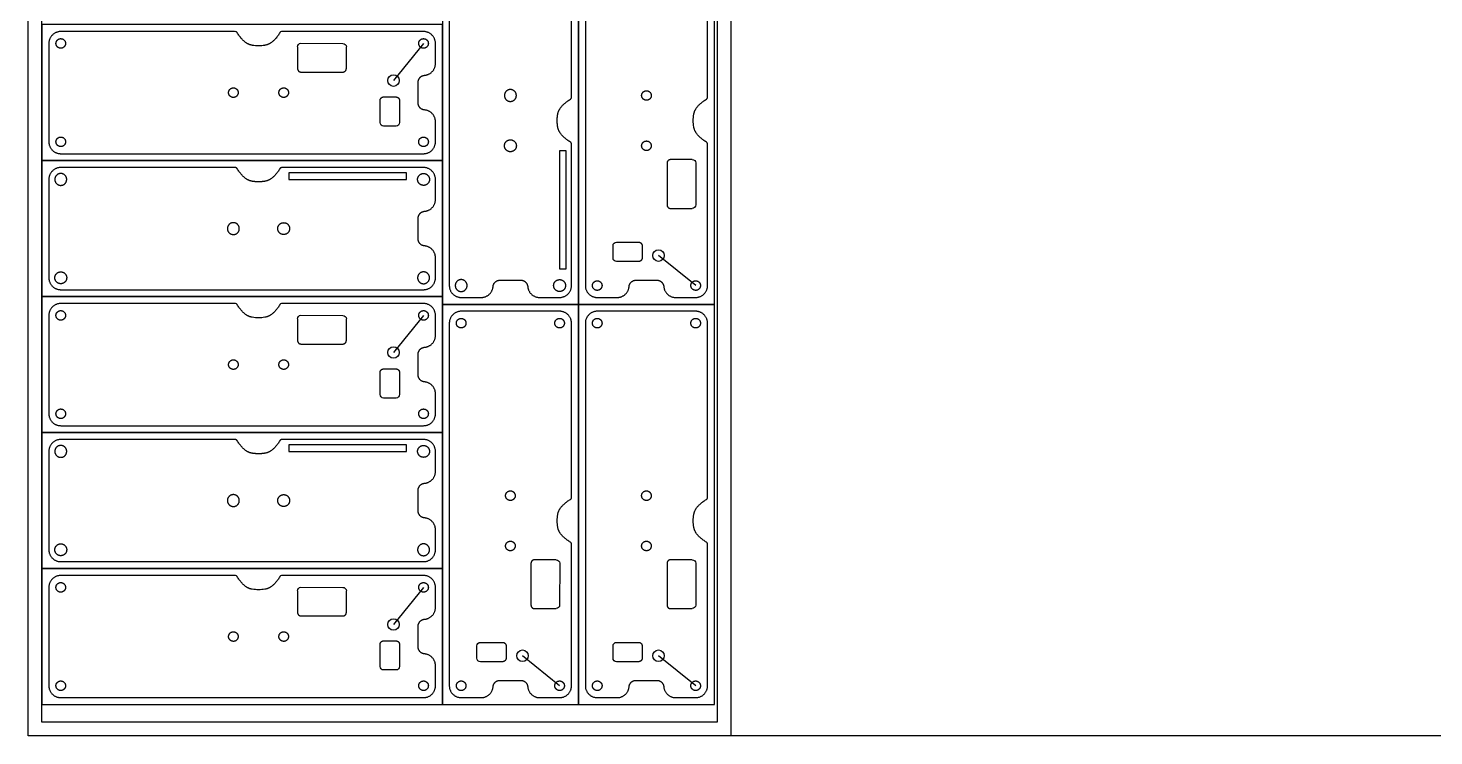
# Model space of a CAD drawing. Header units: millimetres. Extents: x 0 to 6370, y -460 to 1639.
# Drawn here: x 2439 to 3048, y 1017 to 1324 of the extents above; entities that cross this region are included whole.
import ezdxf

# ---------------------------------------------------------------- set-up
doc = ezdxf.new("R2010")
doc.units = ezdxf.units.MM
doc.layers.add('Default', color=7, linetype='Continuous', true_color=0x000000)
doc.layers.add('ESP', color=7, linetype='Continuous', true_color=0x000000)

msp = doc.modelspace()

# ---------------------------------------------------------------- linework, layer by layer
at = {"layer": 'Default', "color": 5}
for p, q in [((2447.58, 1317.58), (2447.58, 1274.9)), ((2615.22, 1308.9), (2615.22, 1317.58)), ((2607.72, 1291.71), (2607.72, 1300.76)), ((2615.22, 1274.9), (2615.22, 1283.58)), ((2447.58, 1258.58), (2447.58, 1215.9)), ((2615.22, 1249.9), (2615.22, 1258.58)), ((2607.72, 1232.71), (2607.72, 1241.76)), ((2615.22, 1215.9), (2615.22, 1224.58)), ((2643.19, 1214.87), (2652.24, 1214.87)), ((2702.19, 1214.87), (2711.24, 1214.87)), ((2626.38, 1207.37), (2635.06, 1207.37)), ((2660.38, 1207.37), (2669.06, 1207.37)), ((2685.38, 1207.37), (2694.06, 1207.37)), ((2719.38, 1207.37), (2728.06, 1207.37)), ((2669.06, 1201.37), (2626.38, 1201.37)), ((2728.06, 1201.37), (2685.38, 1201.37)), ((2447.58, 1199.58), (2447.58, 1156.9)), ((2615.22, 1190.9), (2615.22, 1199.58)), ((2607.72, 1173.71), (2607.72, 1182.76)), ((2615.22, 1156.9), (2615.22, 1165.58)), ((2447.58, 1140.58), (2447.58, 1097.9)), ((2615.22, 1131.9), (2615.22, 1140.58)), ((2607.72, 1114.71), (2607.72, 1123.76)), ((2615.22, 1097.9), (2615.22, 1106.58)), ((2447.58, 1081.58), (2447.58, 1038.9)), ((2615.22, 1072.9), (2615.22, 1081.58)), ((2607.72, 1055.71), (2607.72, 1064.76)), ((2615.22, 1038.9), (2615.22, 1047.58)), ((2643.19, 1041.24), (2652.24, 1041.24)), ((2702.19, 1041.24), (2711.24, 1041.24)), ((2626.38, 1033.74), (2635.06, 1033.74)), ((2660.38, 1033.74), (2669.06, 1033.74)), ((2685.38, 1033.74), (2694.06, 1033.74)), ((2719.38, 1033.74), (2728.06, 1033.74))]:
    msp.add_line(p, q, dxfattribs=at)
at = {"layer": 'Default', "color": 1}
for p, q in [((2555.42, 1316.08), (2555.42, 1306.67)), ((2576.58, 1306.67), (2576.58, 1316.08)), ((2556.92, 1305.17), (2575.08, 1305.17)), ((2592.72, 1294.36), (2598.12, 1294.36)), ((2715.65, 1265.67), (2715.65, 1247.51)), ((2726.56, 1267.17), (2717.15, 1267.17)), ((2717.15, 1246.01), (2726.56, 1246.01)), ((2704.84, 1229.87), (2704.84, 1224.47)), ((2555.42, 1198.08), (2555.42, 1188.67)), ((2576.58, 1188.67), (2576.58, 1198.08)), ((2556.92, 1187.17), (2575.08, 1187.17)), ((2592.72, 1176.36), (2598.12, 1176.36)), ((2656.65, 1092.04), (2656.65, 1073.87)), ((2667.56, 1093.54), (2658.15, 1093.54)), ((2715.65, 1092.04), (2715.65, 1073.87)), ((2726.56, 1093.54), (2717.15, 1093.54)), ((2555.42, 1080.08), (2555.42, 1070.67)), ((2576.58, 1070.67), (2576.58, 1080.08)), ((2556.92, 1069.17), (2575.08, 1069.17)), ((2658.15, 1072.37), (2667.56, 1072.37)), ((2717.15, 1072.37), (2726.56, 1072.37)), ((2592.72, 1058.36), (2598.12, 1058.36)), ((2645.84, 1056.23), (2645.84, 1050.83)), ((2704.84, 1056.23), (2704.84, 1050.83))]:
    msp.add_line(p, q, dxfattribs=at)
at = {"layer": 'Default', "color": 5}
for points in [[(2621.22, 1369.85), (2621.22, 1212.53)], [(2674.22, 1295.01), (2674.22, 1369.85)], [(2680.22, 1369.85), (2680.22, 1212.53)], [(2733.22, 1295.01), (2733.22, 1369.85)], [(2527.58, 1322.74), (2452.74, 1322.74)], [(2610.06, 1322.74), (2549.42, 1322.74)], [(2452.74, 1269.74), (2610.06, 1269.74)], [(2674.22, 1212.53), (2674.22, 1273.17)], [(2733.22, 1212.53), (2733.22, 1273.17)], [(2527.58, 1263.74), (2452.74, 1263.74)], [(2610.06, 1263.74), (2549.42, 1263.74)], [(2452.74, 1210.74), (2610.06, 1210.74)], [(2527.58, 1204.74), (2452.74, 1204.74)], [(2610.06, 1204.74), (2549.42, 1204.74)], [(2621.22, 1196.21), (2621.22, 1038.9)], [(2674.22, 1121.37), (2674.22, 1196.21)], [(2680.22, 1196.21), (2680.22, 1038.9)], [(2733.22, 1121.37), (2733.22, 1196.21)], [(2452.74, 1151.74), (2610.06, 1151.74)], [(2527.58, 1145.74), (2452.74, 1145.74)], [(2610.06, 1145.74), (2549.42, 1145.74)], [(2674.22, 1038.9), (2674.22, 1099.54)], [(2733.22, 1038.9), (2733.22, 1099.54)], [(2452.74, 1092.74), (2610.06, 1092.74)], [(2527.58, 1086.74), (2452.74, 1086.74)], [(2610.06, 1086.74), (2549.42, 1086.74)], [(2452.74, 1033.74), (2610.06, 1033.74)]]:
    msp.add_lwpolyline(points, dxfattribs=at)
at = {"layer": 'Default', "color": 1}
for points in [[(2599.62, 1292.86), (2599.62, 1283.24, -0.414214), (2598.12, 1281.74), (2592.72, 1281.74, -0.414214), (2591.22, 1283.24), (2591.22, 1292.86)], [(2703.34, 1222.97), (2693.72, 1222.97, -0.414214), (2692.22, 1224.47), (2692.22, 1229.87, -0.414214), (2693.72, 1231.37), (2703.34, 1231.37)], [(2599.62, 1174.86), (2599.62, 1165.24, -0.414214), (2598.12, 1163.74), (2592.72, 1163.74, -0.414214), (2591.22, 1165.24), (2591.22, 1174.86)], [(2599.62, 1056.86), (2599.62, 1047.24, -0.414214), (2598.12, 1045.74), (2592.72, 1045.74, -0.414214), (2591.22, 1047.24), (2591.22, 1056.86)], [(2644.34, 1049.33), (2634.72, 1049.33, -0.414214), (2633.22, 1050.83), (2633.22, 1056.23, -0.414214), (2634.72, 1057.73), (2644.34, 1057.73)], [(2703.34, 1049.33), (2693.72, 1049.33, -0.414214), (2692.22, 1050.83), (2692.22, 1056.23, -0.414214), (2693.72, 1057.73), (2703.34, 1057.73)]]:
    msp.add_lwpolyline(points, format="xyb", dxfattribs=at)
for points in [[(2671.91, 1219.86), (2671.91, 1271.01), (2669.06, 1271.01), (2669.06, 1219.86)], [(2602.73, 1261.43), (2551.58, 1261.43), (2551.58, 1258.58), (2602.73, 1258.58)], [(2602.73, 1143.43), (2551.58, 1143.43), (2551.58, 1140.58), (2602.73, 1140.58)]]:
    msp.add_lwpolyline(points, close=True, dxfattribs=at)
at = {"layer": 'Default', "color": 5}
for centre, radius, start, end in [((2527.58, 1312.28), 10.45, 84.95302, 90), ((2528.42, 1321.79), 0.914, 31.45347, 84.95302), ((2548.58, 1321.79), 0.914, 95.04787, 148.54652), ((2549.42, 1312.29), 10.45, 90, 95.04787), ((2732.27, 1294.17), 0.914, 301.45347, 354.95302), ((2722.76, 1295.01), 10.45, 354.95302, 0), ((2732.27, 1274.01), 0.914, 5.04787, 58.54652), ((2722.77, 1273.17), 10.45, 0, 5.04787), ((2527.58, 1194.28), 10.45, 84.95302, 90), ((2528.42, 1203.79), 0.914, 31.45347, 84.95302), ((2548.58, 1203.79), 0.914, 95.04787, 148.54652), ((2549.42, 1194.29), 10.45, 90, 95.04787), ((2673.27, 1120.53), 0.914, 301.45347, 354.95302), ((2663.76, 1121.37), 10.45, 354.95302, 0), ((2732.27, 1120.53), 0.914, 301.45347, 354.95302), ((2722.76, 1121.37), 10.45, 354.95302, 0), ((2673.27, 1100.38), 0.914, 5.04787, 58.54652), ((2663.77, 1099.54), 10.45, 0, 5.04787), ((2732.27, 1100.38), 0.914, 5.04787, 58.54652), ((2722.77, 1099.54), 10.45, 0, 5.04787), ((2527.58, 1076.28), 10.45, 84.95302, 90), ((2528.42, 1085.79), 0.914, 31.45347, 84.95302), ((2548.58, 1085.79), 0.914, 95.04787, 148.54652), ((2549.42, 1076.29), 10.45, 90, 95.04787)]:
    msp.add_arc(centre, radius, start, end, dxfattribs=at)
at = {"layer": 'Default', "color": 5, "extrusion": (0, 0, -1)}
for centre, start, end in [((-2538.5, 1333.78), 270, 279.15508), ((-2538.5, 1333.78), 260.84491, 270), ((-2744.26, 1284.09), 0, 9.15508), ((-2744.26, 1284.09), 350.84491, 0), ((-2538.5, 1215.78), 270, 279.15508), ((-2538.5, 1215.78), 260.84491, 270), ((-2685.26, 1110.45), 0, 9.15508), ((-2685.26, 1110.45), 350.84491, 0), ((-2744.26, 1110.45), 0, 9.15508), ((-2744.26, 1110.45), 350.84491, 0), ((-2538.5, 1097.78), 270, 279.15508), ((-2538.5, 1097.78), 260.84491, 270)]:
    msp.add_arc(centre, 17.24, start, end, dxfattribs=at)
at = {"layer": 'Default', "color": 1, "extrusion": (0, 0, -1)}
for centre, start, end in [((-2556.92, 1316.13), 357.96013, 87.96013), ((-2575.08, 1316.08), 90, 180), ((-2726.61, 1265.67), 87.96013, 177.96013), ((-2726.56, 1247.51), 180, 270), ((-2556.92, 1198.13), 357.96013, 87.96013), ((-2575.08, 1198.08), 90, 180), ((-2667.61, 1092.04), 87.96013, 177.96013), ((-2726.61, 1092.04), 87.96013, 177.96013), ((-2556.92, 1080.13), 357.96013, 87.96013), ((-2575.08, 1080.08), 90, 180), ((-2667.56, 1073.87), 180, 270), ((-2726.56, 1073.87), 180, 270)]:
    msp.add_arc(centre, 1.5, start, end, dxfattribs=at)
at = {"layer": 'Default', "color": 5}
for points, weights in [([(2452.74, 1322.74), (2447.58, 1322.74), (2447.58, 1317.58)], [1, 0.707106781187, 1]), ([(2527.58, 1322.74), (2527.58, 1322.74), (2527.58, 1322.74)], [0.999994862295, 0.999996238669, 0.999997615138]), ([(2535.76, 1316.76), (2532.22, 1317.33), (2529.2, 1322.26)], [1, 0.979064273689, 1]), ([(2547.8, 1322.26), (2544.78, 1317.33), (2541.24, 1316.76)], [1.00000237525, 0.979066609271, 1.00000237525]), ([(2615.22, 1317.58), (2615.22, 1322.74), (2610.06, 1322.74)], [1, 0.707106781187, 1]), ([(2610.47, 1303.75), (2615.22, 1304.14), (2615.22, 1308.9)], [1, 0.735061629416, 1]), ([(2607.72, 1300.76), (2607.72, 1303.53), (2610.47, 1303.75)], [1, 0.735061629416, 1]), ([(2668.24, 1286.83), (2668.81, 1290.37), (2673.74, 1293.39)], [1, 0.979064273689, 1]), ([(2673.74, 1293.39), (2674.14, 1293.63), (2674.18, 1294.09)], [1, 0.89298073496, 1]), ([(2674.18, 1294.09), (2674.22, 1294.55), (2674.22, 1295.01)], [1, 0.999030253958, 1]), ([(2674.22, 1295.01), (2674.22, 1295.01), (2674.22, 1295.01)], [0.999994862204, 0.999996238624, 0.999997615138]), ([(2727.24, 1286.83), (2727.81, 1290.37), (2732.74, 1293.39)], [1, 0.979064273689, 1]), ([(2733.22, 1295.01), (2733.22, 1295.01), (2733.22, 1295.01)], [0.999994862295, 0.999996238669, 0.999997615138]), ([(2610.47, 1288.72), (2607.72, 1288.94), (2607.72, 1291.71)], [1, 0.735061629416, 1]), ([(2615.22, 1283.58), (2615.22, 1288.34), (2610.47, 1288.72)], [1, 0.735061629416, 1]), ([(2668.02, 1284.09), (2668.02, 1285.47), (2668.24, 1286.83)], [1, 0.996810239212, 1]), ([(2668.24, 1281.35), (2668.02, 1282.71), (2668.02, 1284.09)], [1, 0.996810235292, 1]), ([(2673.74, 1274.79), (2668.81, 1277.81), (2668.24, 1281.35)], [1.00000237525, 0.979066609271, 1.00000237525]), ([(2732.74, 1274.79), (2727.81, 1277.81), (2727.24, 1281.35)], [1.00000237525, 0.979066609271, 1.00000237525]), ([(2447.58, 1274.9), (2447.58, 1269.74), (2452.74, 1269.74)], [1, 0.707106781187, 1]), ([(2610.06, 1269.74), (2615.22, 1269.74), (2615.22, 1274.9)], [1, 0.707106781187, 1]), ([(2674.18, 1274.09), (2674.14, 1274.55), (2673.74, 1274.79)], [1, 0.892984221784, 1]), ([(2674.22, 1273.17), (2674.22, 1273.63), (2674.18, 1274.09)], [1, 0.999029913385, 1]), ([(2452.74, 1263.74), (2447.58, 1263.74), (2447.58, 1258.58)], [1, 0.707106781187, 1]), ([(2528.5, 1263.7), (2528.04, 1263.74), (2527.58, 1263.74)], [1, 0.999030253958, 1]), ([(2527.58, 1263.74), (2527.58, 1263.74), (2527.58, 1263.74)], [0.999994862204, 0.999996238624, 0.999997615138]), ([(2529.2, 1263.26), (2528.96, 1263.66), (2528.5, 1263.7)], [1, 0.89298073496, 1]), ([(2535.76, 1257.76), (2532.22, 1258.33), (2529.2, 1263.26)], [1, 0.979064273689, 1]), ([(2547.8, 1263.26), (2544.78, 1258.33), (2541.24, 1257.76)], [1.00000237525, 0.979066609271, 1.00000237525]), ([(2548.5, 1263.7), (2548.04, 1263.66), (2547.8, 1263.26)], [1, 0.892984221784, 1]), ([(2549.42, 1263.74), (2548.96, 1263.74), (2548.5, 1263.7)], [1, 0.999029913385, 1]), ([(2615.22, 1258.58), (2615.22, 1263.74), (2610.06, 1263.74)], [1, 0.707106781187, 1]), ([(2615.22, 1258.58), (2615.22, 1263.74), (2610.06, 1263.74)], [1, 0.707106781187, 1]), ([(2538.5, 1257.54), (2537.12, 1257.54), (2535.76, 1257.76)], [1, 0.996810239212, 1]), ([(2541.24, 1257.76), (2539.88, 1257.54), (2538.5, 1257.54)], [1, 0.996810235292, 1]), ([(2610.47, 1244.75), (2615.22, 1245.14), (2615.22, 1249.9)], [1, 0.735061629416, 1]), ([(2607.72, 1241.76), (2607.72, 1244.53), (2610.47, 1244.75)], [1, 0.735061629416, 1]), ([(2610.47, 1229.72), (2607.72, 1229.94), (2607.72, 1232.71)], [1, 0.735061629416, 1]), ([(2615.22, 1224.58), (2615.22, 1229.34), (2610.47, 1229.72)], [1, 0.735061629416, 1]), ([(2447.58, 1215.9), (2447.58, 1210.74), (2452.74, 1210.74)], [1, 0.707106781187, 1]), ([(2610.06, 1210.74), (2615.22, 1210.74), (2615.22, 1215.9)], [1, 0.707106781187, 1]), ([(2640.2, 1212.12), (2640.42, 1214.87), (2643.19, 1214.87)], [1, 0.735061629416, 1]), ([(2652.24, 1214.87), (2655.01, 1214.87), (2655.23, 1212.12)], [1, 0.735061629416, 1]), ([(2699.2, 1212.12), (2699.42, 1214.87), (2702.19, 1214.87)], [1, 0.735061629416, 1]), ([(2711.24, 1214.87), (2714.01, 1214.87), (2714.23, 1212.12)], [1, 0.735061629416, 1]), ([(2621.22, 1212.53), (2621.22, 1207.37), (2626.38, 1207.37)], [1, 0.707106781187, 1]), ([(2635.06, 1207.37), (2639.82, 1207.37), (2640.2, 1212.12)], [1, 0.735061629416, 1]), ([(2655.23, 1212.12), (2655.62, 1207.37), (2660.38, 1207.37)], [1, 0.735061629416, 1]), ([(2669.06, 1207.37), (2674.22, 1207.37), (2674.22, 1212.53)], [1, 0.707106781187, 1]), ([(2669.06, 1207.37), (2674.22, 1207.37), (2674.22, 1212.53)], [1, 0.707106781187, 1]), ([(2680.22, 1212.53), (2680.22, 1207.37), (2685.38, 1207.37)], [1, 0.707106781187, 1]), ([(2694.06, 1207.37), (2698.82, 1207.37), (2699.2, 1212.12)], [1, 0.735061629416, 1]), ([(2714.23, 1212.12), (2714.62, 1207.37), (2719.38, 1207.37)], [1, 0.735061629416, 1]), ([(2728.06, 1207.37), (2733.22, 1207.37), (2733.22, 1212.53)], [1, 0.707106781187, 1]), ([(2452.74, 1204.74), (2447.58, 1204.74), (2447.58, 1199.58)], [1, 0.707106781187, 1]), ([(2527.58, 1204.74), (2527.58, 1204.74), (2527.58, 1204.74)], [0.999994862295, 0.999996238669, 0.999997615138]), ([(2535.76, 1198.76), (2532.22, 1199.33), (2529.2, 1204.26)], [1, 0.979064273689, 1]), ([(2547.8, 1204.26), (2544.78, 1199.33), (2541.24, 1198.76)], [1.00000237525, 0.979066609271, 1.00000237525]), ([(2615.22, 1199.58), (2615.22, 1204.74), (2610.06, 1204.74)], [1, 0.707106781187, 1]), ([(2626.38, 1201.37), (2621.22, 1201.37), (2621.22, 1196.21)], [1, 0.707106781187, 1]), ([(2674.22, 1196.21), (2674.22, 1201.37), (2669.06, 1201.37)], [1, 0.707106781187, 1]), ([(2685.38, 1201.37), (2680.22, 1201.37), (2680.22, 1196.21)], [1, 0.707106781187, 1]), ([(2733.22, 1196.21), (2733.22, 1201.37), (2728.06, 1201.37)], [1, 0.707106781187, 1]), ([(2610.47, 1185.75), (2615.22, 1186.14), (2615.22, 1190.9)], [1, 0.735061629416, 1]), ([(2607.72, 1182.76), (2607.72, 1185.53), (2610.47, 1185.75)], [1, 0.735061629416, 1]), ([(2610.47, 1170.72), (2607.72, 1170.94), (2607.72, 1173.71)], [1, 0.735061629416, 1]), ([(2615.22, 1165.58), (2615.22, 1170.34), (2610.47, 1170.72)], [1, 0.735061629416, 1]), ([(2447.58, 1156.9), (2447.58, 1151.74), (2452.74, 1151.74)], [1, 0.707106781187, 1]), ([(2610.06, 1151.74), (2615.22, 1151.74), (2615.22, 1156.9)], [1, 0.707106781187, 1]), ([(2452.74, 1145.74), (2447.58, 1145.74), (2447.58, 1140.58)], [1, 0.707106781187, 1]), ([(2528.5, 1145.7), (2528.04, 1145.74), (2527.58, 1145.74)], [1, 0.999030253958, 1]), ([(2527.58, 1145.74), (2527.58, 1145.74), (2527.58, 1145.74)], [0.999994862204, 0.999996238624, 0.999997615138]), ([(2529.2, 1145.26), (2528.96, 1145.66), (2528.5, 1145.7)], [1, 0.89298073496, 1]), ([(2535.76, 1139.76), (2532.22, 1140.33), (2529.2, 1145.26)], [1, 0.979064273689, 1]), ([(2547.8, 1145.26), (2544.78, 1140.33), (2541.24, 1139.76)], [1.00000237525, 0.979066609271, 1.00000237525]), ([(2548.5, 1145.7), (2548.04, 1145.66), (2547.8, 1145.26)], [1, 0.892984221784, 1]), ([(2549.42, 1145.74), (2548.96, 1145.74), (2548.5, 1145.7)], [1, 0.999029913385, 1]), ([(2615.22, 1140.58), (2615.22, 1145.74), (2610.06, 1145.74)], [1, 0.707106781187, 1]), ([(2615.22, 1140.58), (2615.22, 1145.74), (2610.06, 1145.74)], [1, 0.707106781187, 1]), ([(2538.5, 1139.54), (2537.12, 1139.54), (2535.76, 1139.76)], [1, 0.996810239212, 1]), ([(2541.24, 1139.76), (2539.88, 1139.54), (2538.5, 1139.54)], [1, 0.996810235292, 1]), ([(2610.47, 1126.75), (2615.22, 1127.14), (2615.22, 1131.9)], [1, 0.735061629416, 1]), ([(2607.72, 1123.76), (2607.72, 1126.53), (2610.47, 1126.75)], [1, 0.735061629416, 1]), ([(2668.24, 1113.2), (2668.81, 1116.74), (2673.74, 1119.75)], [1, 0.979064273689, 1]), ([(2674.22, 1121.37), (2674.22, 1121.37), (2674.22, 1121.37)], [0.999994862295, 0.999996238669, 0.999997615138]), ([(2727.24, 1113.2), (2727.81, 1116.74), (2732.74, 1119.75)], [1, 0.979064273689, 1]), ([(2733.22, 1121.37), (2733.22, 1121.37), (2733.22, 1121.37)], [0.999994862295, 0.999996238669, 0.999997615138]), ([(2610.47, 1111.72), (2607.72, 1111.94), (2607.72, 1114.71)], [1, 0.735061629416, 1]), ([(2615.22, 1106.58), (2615.22, 1111.34), (2610.47, 1111.72)], [1, 0.735061629416, 1]), ([(2673.74, 1101.16), (2668.81, 1104.17), (2668.24, 1107.71)], [1.00000237525, 0.979066609271, 1.00000237525]), ([(2732.74, 1101.16), (2727.81, 1104.17), (2727.24, 1107.71)], [1.00000237525, 0.979066609271, 1.00000237525]), ([(2447.58, 1097.9), (2447.58, 1092.74), (2452.74, 1092.74)], [1, 0.707106781187, 1]), ([(2610.06, 1092.74), (2615.22, 1092.74), (2615.22, 1097.9)], [1, 0.707106781187, 1]), ([(2452.74, 1086.74), (2447.58, 1086.74), (2447.58, 1081.58)], [1, 0.707106781187, 1]), ([(2527.58, 1086.74), (2527.58, 1086.74), (2527.58, 1086.74)], [0.999994862295, 0.999996238669, 0.999997615138]), ([(2535.76, 1080.76), (2532.22, 1081.33), (2529.2, 1086.26)], [1, 0.979064273689, 1]), ([(2547.8, 1086.26), (2544.78, 1081.33), (2541.24, 1080.76)], [1.00000237525, 0.979066609271, 1.00000237525]), ([(2615.22, 1081.58), (2615.22, 1086.74), (2610.06, 1086.74)], [1, 0.707106781187, 1]), ([(2610.47, 1067.75), (2615.22, 1068.14), (2615.22, 1072.9)], [1, 0.735061629416, 1]), ([(2607.72, 1064.76), (2607.72, 1067.53), (2610.47, 1067.75)], [1, 0.735061629416, 1]), ([(2610.47, 1052.72), (2607.72, 1052.94), (2607.72, 1055.71)], [1, 0.735061629416, 1]), ([(2615.22, 1047.58), (2615.22, 1052.34), (2610.47, 1052.72)], [1, 0.735061629416, 1]), ([(2447.58, 1038.9), (2447.58, 1033.74), (2452.74, 1033.74)], [1, 0.707106781187, 1]), ([(2610.06, 1033.74), (2615.22, 1033.74), (2615.22, 1038.9)], [1, 0.707106781187, 1]), ([(2621.22, 1038.9), (2621.22, 1033.74), (2626.38, 1033.74)], [1, 0.707106781187, 1]), ([(2635.06, 1033.74), (2639.82, 1033.74), (2640.2, 1038.48)], [1, 0.735061629416, 1]), ([(2640.2, 1038.48), (2640.42, 1041.24), (2643.19, 1041.24)], [1, 0.735061629416, 1]), ([(2652.24, 1041.24), (2655.01, 1041.24), (2655.23, 1038.48)], [1, 0.735061629416, 1]), ([(2655.23, 1038.48), (2655.62, 1033.74), (2660.38, 1033.74)], [1, 0.735061629416, 1]), ([(2669.06, 1033.74), (2674.22, 1033.74), (2674.22, 1038.9)], [1, 0.707106781187, 1]), ([(2680.22, 1038.9), (2680.22, 1033.74), (2685.38, 1033.74)], [1, 0.707106781187, 1]), ([(2694.06, 1033.74), (2698.82, 1033.74), (2699.2, 1038.48)], [1, 0.735061629416, 1]), ([(2699.2, 1038.48), (2699.42, 1041.24), (2702.19, 1041.24)], [1, 0.735061629416, 1]), ([(2711.24, 1041.24), (2714.01, 1041.24), (2714.23, 1038.48)], [1, 0.735061629416, 1]), ([(2714.23, 1038.48), (2714.62, 1033.74), (2719.38, 1033.74)], [1, 0.735061629416, 1]), ([(2728.06, 1033.74), (2733.22, 1033.74), (2733.22, 1038.9)], [1, 0.707106781187, 1])]:
    msp.add_rational_spline(points, weights, degree=2, dxfattribs=at)
at = {"layer": 'Default', "color": 1}
for points, knots in [([(2450.66, 1317.58), (2450.66, 1315.49), (2452.74, 1315.49), (2454.82, 1315.49), (2454.82, 1317.58), (2454.82, 1319.66), (2452.74, 1319.66), (2450.66, 1319.66), (2450.66, 1317.58)], [0, 0, 0, 3.271655, 3.271655, 6.543309, 6.543309, 9.814964, 9.814964, 13.086618, 13.086618, 13.086618]), ([(2607.97, 1317.58), (2607.97, 1315.49), (2610.06, 1315.49), (2612.14, 1315.49), (2612.14, 1317.58), (2612.14, 1319.66), (2610.06, 1319.66), (2607.97, 1319.66), (2607.97, 1317.58)], [0, 0, 0, 3.271655, 3.271655, 6.543309, 6.543309, 9.814964, 9.814964, 13.086618, 13.086618, 13.086618]), ([(2525.51, 1296.24), (2525.51, 1294.15), (2527.59, 1294.15), (2529.67, 1294.15), (2529.67, 1296.24), (2529.67, 1298.32), (2527.59, 1298.32), (2525.51, 1298.32), (2525.51, 1296.24)], [0, 0, 0, 3.271655, 3.271655, 6.543309, 6.543309, 9.814964, 9.814964, 13.086618, 13.086618, 13.086618]), ([(2547.33, 1296.24), (2547.33, 1294.15), (2549.41, 1294.15), (2551.49, 1294.15), (2551.49, 1296.24), (2551.49, 1298.32), (2549.41, 1298.32), (2547.33, 1298.32), (2547.33, 1296.24)], [0, 0, 0, 3.271655, 3.271655, 6.543309, 6.543309, 9.814964, 9.814964, 13.086618, 13.086618, 13.086618]), ([(2647.72, 1297.58), (2650.3, 1297.58), (2650.3, 1295), (2650.3, 1292.42), (2647.72, 1292.42), (2645.14, 1292.42), (2645.14, 1295), (2645.14, 1297.58), (2647.72, 1297.58)], [0, 0, 0, 4.052164, 4.052164, 8.104327, 8.104327, 12.156491, 12.156491, 16.208655, 16.208655, 16.208655]), ([(2706.72, 1297.08), (2704.63, 1297.08), (2704.63, 1295), (2704.63, 1292.92), (2706.72, 1292.92), (2708.8, 1292.92), (2708.8, 1295), (2708.8, 1297.08), (2706.72, 1297.08)], [0, 0, 0, 3.271655, 3.271655, 6.543309, 6.543309, 9.814964, 9.814964, 13.086618, 13.086618, 13.086618]), ([(2450.66, 1274.9), (2450.66, 1272.81), (2452.74, 1272.81), (2454.82, 1272.81), (2454.82, 1274.9), (2454.82, 1276.98), (2452.74, 1276.98), (2450.66, 1276.98), (2450.66, 1274.9)], [0, 0, 0, 3.271655, 3.271655, 6.543309, 6.543309, 9.814964, 9.814964, 13.086618, 13.086618, 13.086618]), ([(2607.97, 1274.9), (2607.97, 1272.81), (2610.06, 1272.81), (2612.14, 1272.81), (2612.14, 1274.9), (2612.14, 1276.98), (2610.06, 1276.98), (2607.97, 1276.98), (2607.97, 1274.9)], [0, 0, 0, 3.271655, 3.271655, 6.543309, 6.543309, 9.814964, 9.814964, 13.086618, 13.086618, 13.086618]), ([(2647.72, 1270.6), (2650.3, 1270.6), (2650.3, 1273.18), (2650.3, 1275.76), (2647.72, 1275.76), (2645.14, 1275.76), (2645.14, 1273.18), (2645.14, 1270.6), (2647.72, 1270.6)], [0, 0, 0, 4.052164, 4.052164, 8.104327, 8.104327, 12.156491, 12.156491, 16.208655, 16.208655, 16.208655]), ([(2706.72, 1275.26), (2704.63, 1275.26), (2704.63, 1273.18), (2704.63, 1271.1), (2706.72, 1271.1), (2708.8, 1271.1), (2708.8, 1273.18), (2708.8, 1275.26), (2706.72, 1275.26)], [0, 0, 0, 3.271655, 3.271655, 6.543309, 6.543309, 9.814964, 9.814964, 13.086618, 13.086618, 13.086618]), ([(2450.16, 1258.58), (2450.16, 1261.16), (2452.74, 1261.16), (2455.32, 1261.16), (2455.32, 1258.58), (2455.32, 1256), (2452.74, 1256), (2450.16, 1256), (2450.16, 1258.58)], [0, 0, 0, 4.052164, 4.052164, 8.104327, 8.104327, 12.156491, 12.156491, 16.208655, 16.208655, 16.208655]), ([(2612.64, 1258.58), (2612.64, 1261.16), (2610.06, 1261.16), (2607.48, 1261.16), (2607.48, 1258.58), (2607.48, 1256), (2610.06, 1256), (2612.64, 1256), (2612.64, 1258.58)], [0, 0, 0, 4.052164, 4.052164, 8.104327, 8.104327, 12.156491, 12.156491, 16.208655, 16.208655, 16.208655]), ([(2525.01, 1237.24), (2525.01, 1239.82), (2527.59, 1239.82), (2530.17, 1239.82), (2530.17, 1237.24), (2530.17, 1234.66), (2527.59, 1234.66), (2525.01, 1234.66), (2525.01, 1237.24)], [0, 0, 0, 4.052164, 4.052164, 8.104327, 8.104327, 12.156491, 12.156491, 16.208655, 16.208655, 16.208655]), ([(2551.99, 1237.24), (2551.99, 1239.82), (2549.41, 1239.82), (2546.83, 1239.82), (2546.83, 1237.24), (2546.83, 1234.66), (2549.41, 1234.66), (2551.99, 1234.66), (2551.99, 1237.24)], [0, 0, 0, 4.052164, 4.052164, 8.104327, 8.104327, 12.156491, 12.156491, 16.208655, 16.208655, 16.208655]), ([(2450.16, 1215.9), (2450.16, 1213.32), (2452.74, 1213.32), (2455.32, 1213.32), (2455.32, 1215.9), (2455.32, 1218.48), (2452.74, 1218.48), (2450.16, 1218.48), (2450.16, 1215.9)], [0, 0, 0, 4.052164, 4.052164, 8.104327, 8.104327, 12.156491, 12.156491, 16.208655, 16.208655, 16.208655]), ([(2612.64, 1215.9), (2612.64, 1213.32), (2610.06, 1213.32), (2607.48, 1213.32), (2607.48, 1215.9), (2607.48, 1218.48), (2610.06, 1218.48), (2612.64, 1218.48), (2612.64, 1215.9)], [0, 0, 0, 4.052164, 4.052164, 8.104327, 8.104327, 12.156491, 12.156491, 16.208655, 16.208655, 16.208655]), ([(2626.38, 1209.95), (2623.8, 1209.95), (2623.8, 1212.53), (2623.8, 1215.11), (2626.38, 1215.11), (2628.96, 1215.11), (2628.96, 1212.53), (2628.96, 1209.95), (2626.38, 1209.95)], [0, 0, 0, 4.052164, 4.052164, 8.104327, 8.104327, 12.156491, 12.156491, 16.208655, 16.208655, 16.208655]), ([(2669.06, 1209.95), (2671.64, 1209.95), (2671.64, 1212.53), (2671.64, 1215.11), (2669.06, 1215.11), (2666.48, 1215.11), (2666.48, 1212.53), (2666.48, 1209.95), (2669.06, 1209.95)], [0, 0, 0, 4.052164, 4.052164, 8.104327, 8.104327, 12.156491, 12.156491, 16.208655, 16.208655, 16.208655]), ([(2685.38, 1214.61), (2683.29, 1214.61), (2683.29, 1212.53), (2683.29, 1210.45), (2685.38, 1210.45), (2687.46, 1210.45), (2687.46, 1212.53), (2687.46, 1214.61), (2685.38, 1214.61)], [0, 0, 0, 3.271655, 3.271655, 6.543309, 6.543309, 9.814964, 9.814964, 13.086618, 13.086618, 13.086618]), ([(2728.06, 1214.61), (2725.97, 1214.61), (2725.97, 1212.53), (2725.97, 1210.45), (2728.06, 1210.45), (2730.14, 1210.45), (2730.14, 1212.53), (2730.14, 1214.61), (2728.06, 1214.61)], [0, 0, 0, 3.271655, 3.271655, 6.543309, 6.543309, 9.814964, 9.814964, 13.086618, 13.086618, 13.086618]), ([(2450.66, 1199.58), (2450.66, 1197.49), (2452.74, 1197.49), (2454.82, 1197.49), (2454.82, 1199.58), (2454.82, 1201.66), (2452.74, 1201.66), (2450.66, 1201.66), (2450.66, 1199.58)], [0, 0, 0, 3.271655, 3.271655, 6.543309, 6.543309, 9.814964, 9.814964, 13.086618, 13.086618, 13.086618]), ([(2607.97, 1199.58), (2607.97, 1197.49), (2610.06, 1197.49), (2612.14, 1197.49), (2612.14, 1199.58), (2612.14, 1201.66), (2610.06, 1201.66), (2607.97, 1201.66), (2607.97, 1199.58)], [0, 0, 0, 3.271655, 3.271655, 6.543309, 6.543309, 9.814964, 9.814964, 13.086618, 13.086618, 13.086618]), ([(2626.38, 1198.3), (2624.29, 1198.3), (2624.29, 1196.21), (2624.29, 1194.13), (2626.38, 1194.13), (2628.46, 1194.13), (2628.46, 1196.21), (2628.46, 1198.3), (2626.38, 1198.3)], [0, 0, 0, 3.271655, 3.271655, 6.543309, 6.543309, 9.814964, 9.814964, 13.086618, 13.086618, 13.086618]), ([(2669.06, 1198.3), (2666.97, 1198.3), (2666.97, 1196.21), (2666.97, 1194.13), (2669.06, 1194.13), (2671.14, 1194.13), (2671.14, 1196.21), (2671.14, 1198.3), (2669.06, 1198.3)], [0, 0, 0, 3.271655, 3.271655, 6.543309, 6.543309, 9.814964, 9.814964, 13.086618, 13.086618, 13.086618]), ([(2685.38, 1198.3), (2683.29, 1198.3), (2683.29, 1196.21), (2683.29, 1194.13), (2685.38, 1194.13), (2687.46, 1194.13), (2687.46, 1196.21), (2687.46, 1198.3), (2685.38, 1198.3)], [0, 0, 0, 3.271655, 3.271655, 6.543309, 6.543309, 9.814964, 9.814964, 13.086618, 13.086618, 13.086618]), ([(2728.06, 1198.3), (2725.97, 1198.3), (2725.97, 1196.21), (2725.97, 1194.13), (2728.06, 1194.13), (2730.14, 1194.13), (2730.14, 1196.21), (2730.14, 1198.3), (2728.06, 1198.3)], [0, 0, 0, 3.271655, 3.271655, 6.543309, 6.543309, 9.814964, 9.814964, 13.086618, 13.086618, 13.086618]), ([(2525.51, 1178.24), (2525.51, 1176.15), (2527.59, 1176.15), (2529.67, 1176.15), (2529.67, 1178.24), (2529.67, 1180.32), (2527.59, 1180.32), (2525.51, 1180.32), (2525.51, 1178.24)], [0, 0, 0, 3.271655, 3.271655, 6.543309, 6.543309, 9.814964, 9.814964, 13.086618, 13.086618, 13.086618]), ([(2547.33, 1178.24), (2547.33, 1176.15), (2549.41, 1176.15), (2551.49, 1176.15), (2551.49, 1178.24), (2551.49, 1180.32), (2549.41, 1180.32), (2547.33, 1180.32), (2547.33, 1178.24)], [0, 0, 0, 3.271655, 3.271655, 6.543309, 6.543309, 9.814964, 9.814964, 13.086618, 13.086618, 13.086618]), ([(2450.66, 1156.9), (2450.66, 1154.81), (2452.74, 1154.81), (2454.82, 1154.81), (2454.82, 1156.9), (2454.82, 1158.98), (2452.74, 1158.98), (2450.66, 1158.98), (2450.66, 1156.9)], [0, 0, 0, 3.271655, 3.271655, 6.543309, 6.543309, 9.814964, 9.814964, 13.086618, 13.086618, 13.086618]), ([(2607.97, 1156.9), (2607.97, 1154.81), (2610.06, 1154.81), (2612.14, 1154.81), (2612.14, 1156.9), (2612.14, 1158.98), (2610.06, 1158.98), (2607.97, 1158.98), (2607.97, 1156.9)], [0, 0, 0, 3.271655, 3.271655, 6.543309, 6.543309, 9.814964, 9.814964, 13.086618, 13.086618, 13.086618]), ([(2450.16, 1140.58), (2450.16, 1143.16), (2452.74, 1143.16), (2455.32, 1143.16), (2455.32, 1140.58), (2455.32, 1138), (2452.74, 1138), (2450.16, 1138), (2450.16, 1140.58)], [0, 0, 0, 4.052164, 4.052164, 8.104327, 8.104327, 12.156491, 12.156491, 16.208655, 16.208655, 16.208655]), ([(2612.64, 1140.58), (2612.64, 1143.16), (2610.06, 1143.16), (2607.48, 1143.16), (2607.48, 1140.58), (2607.48, 1138), (2610.06, 1138), (2612.64, 1138), (2612.64, 1140.58)], [0, 0, 0, 4.052164, 4.052164, 8.104327, 8.104327, 12.156491, 12.156491, 16.208655, 16.208655, 16.208655]), ([(2525.01, 1119.24), (2525.01, 1121.82), (2527.59, 1121.82), (2530.17, 1121.82), (2530.17, 1119.24), (2530.17, 1116.66), (2527.59, 1116.66), (2525.01, 1116.66), (2525.01, 1119.24)], [0, 0, 0, 4.052164, 4.052164, 8.104327, 8.104327, 12.156491, 12.156491, 16.208655, 16.208655, 16.208655]), ([(2551.99, 1119.24), (2551.99, 1121.82), (2549.41, 1121.82), (2546.83, 1121.82), (2546.83, 1119.24), (2546.83, 1116.66), (2549.41, 1116.66), (2551.99, 1116.66), (2551.99, 1119.24)], [0, 0, 0, 4.052164, 4.052164, 8.104327, 8.104327, 12.156491, 12.156491, 16.208655, 16.208655, 16.208655]), ([(2647.72, 1123.45), (2645.63, 1123.45), (2645.63, 1121.36), (2645.63, 1119.28), (2647.72, 1119.28), (2649.8, 1119.28), (2649.8, 1121.36), (2649.8, 1123.45), (2647.72, 1123.45)], [0, 0, 0, 3.271655, 3.271655, 6.543309, 6.543309, 9.814964, 9.814964, 13.086618, 13.086618, 13.086618]), ([(2706.72, 1123.45), (2704.63, 1123.45), (2704.63, 1121.36), (2704.63, 1119.28), (2706.72, 1119.28), (2708.8, 1119.28), (2708.8, 1121.36), (2708.8, 1123.45), (2706.72, 1123.45)], [0, 0, 0, 3.271655, 3.271655, 6.543309, 6.543309, 9.814964, 9.814964, 13.086618, 13.086618, 13.086618]), ([(2450.16, 1097.9), (2450.16, 1095.32), (2452.74, 1095.32), (2455.32, 1095.32), (2455.32, 1097.9), (2455.32, 1100.48), (2452.74, 1100.48), (2450.16, 1100.48), (2450.16, 1097.9)], [0, 0, 0, 4.052164, 4.052164, 8.104327, 8.104327, 12.156491, 12.156491, 16.208655, 16.208655, 16.208655]), ([(2612.64, 1097.9), (2612.64, 1095.32), (2610.06, 1095.32), (2607.48, 1095.32), (2607.48, 1097.9), (2607.48, 1100.48), (2610.06, 1100.48), (2612.64, 1100.48), (2612.64, 1097.9)], [0, 0, 0, 4.052164, 4.052164, 8.104327, 8.104327, 12.156491, 12.156491, 16.208655, 16.208655, 16.208655]), ([(2647.72, 1101.63), (2645.63, 1101.63), (2645.63, 1099.54), (2645.63, 1097.46), (2647.72, 1097.46), (2649.8, 1097.46), (2649.8, 1099.54), (2649.8, 1101.63), (2647.72, 1101.63)], [0, 0, 0, 3.271655, 3.271655, 6.543309, 6.543309, 9.814964, 9.814964, 13.086618, 13.086618, 13.086618]), ([(2706.72, 1101.63), (2704.63, 1101.63), (2704.63, 1099.54), (2704.63, 1097.46), (2706.72, 1097.46), (2708.8, 1097.46), (2708.8, 1099.54), (2708.8, 1101.63), (2706.72, 1101.63)], [0, 0, 0, 3.271655, 3.271655, 6.543309, 6.543309, 9.814964, 9.814964, 13.086618, 13.086618, 13.086618]), ([(2450.66, 1081.58), (2450.66, 1079.49), (2452.74, 1079.49), (2454.82, 1079.49), (2454.82, 1081.58), (2454.82, 1083.66), (2452.74, 1083.66), (2450.66, 1083.66), (2450.66, 1081.58)], [0, 0, 0, 3.271655, 3.271655, 6.543309, 6.543309, 9.814964, 9.814964, 13.086618, 13.086618, 13.086618]), ([(2607.97, 1081.58), (2607.97, 1079.49), (2610.06, 1079.49), (2612.14, 1079.49), (2612.14, 1081.58), (2612.14, 1083.66), (2610.06, 1083.66), (2607.97, 1083.66), (2607.97, 1081.58)], [0, 0, 0, 3.271655, 3.271655, 6.543309, 6.543309, 9.814964, 9.814964, 13.086618, 13.086618, 13.086618]), ([(2525.51, 1060.24), (2525.51, 1058.15), (2527.59, 1058.15), (2529.67, 1058.15), (2529.67, 1060.24), (2529.67, 1062.32), (2527.59, 1062.32), (2525.51, 1062.32), (2525.51, 1060.24)], [0, 0, 0, 3.271655, 3.271655, 6.543309, 6.543309, 9.814964, 9.814964, 13.086618, 13.086618, 13.086618]), ([(2547.33, 1060.24), (2547.33, 1058.15), (2549.41, 1058.15), (2551.49, 1058.15), (2551.49, 1060.24), (2551.49, 1062.32), (2549.41, 1062.32), (2547.33, 1062.32), (2547.33, 1060.24)], [0, 0, 0, 3.271655, 3.271655, 6.543309, 6.543309, 9.814964, 9.814964, 13.086618, 13.086618, 13.086618]), ([(2450.66, 1038.9), (2450.66, 1036.81), (2452.74, 1036.81), (2454.82, 1036.81), (2454.82, 1038.9), (2454.82, 1040.98), (2452.74, 1040.98), (2450.66, 1040.98), (2450.66, 1038.9)], [0, 0, 0, 3.271655, 3.271655, 6.543309, 6.543309, 9.814964, 9.814964, 13.086618, 13.086618, 13.086618]), ([(2607.97, 1038.9), (2607.97, 1036.81), (2610.06, 1036.81), (2612.14, 1036.81), (2612.14, 1038.9), (2612.14, 1040.98), (2610.06, 1040.98), (2607.97, 1040.98), (2607.97, 1038.9)], [0, 0, 0, 3.271655, 3.271655, 6.543309, 6.543309, 9.814964, 9.814964, 13.086618, 13.086618, 13.086618]), ([(2626.38, 1040.98), (2624.29, 1040.98), (2624.29, 1038.9), (2624.29, 1036.81), (2626.38, 1036.81), (2628.46, 1036.81), (2628.46, 1038.9), (2628.46, 1040.98), (2626.38, 1040.98)], [0, 0, 0, 3.271655, 3.271655, 6.543309, 6.543309, 9.814964, 9.814964, 13.086618, 13.086618, 13.086618]), ([(2669.06, 1040.98), (2666.97, 1040.98), (2666.97, 1038.9), (2666.97, 1036.81), (2669.06, 1036.81), (2671.14, 1036.81), (2671.14, 1038.9), (2671.14, 1040.98), (2669.06, 1040.98)], [0, 0, 0, 3.271655, 3.271655, 6.543309, 6.543309, 9.814964, 9.814964, 13.086618, 13.086618, 13.086618]), ([(2685.38, 1040.98), (2683.29, 1040.98), (2683.29, 1038.9), (2683.29, 1036.81), (2685.38, 1036.81), (2687.46, 1036.81), (2687.46, 1038.9), (2687.46, 1040.98), (2685.38, 1040.98)], [0, 0, 0, 3.271655, 3.271655, 6.543309, 6.543309, 9.814964, 9.814964, 13.086618, 13.086618, 13.086618]), ([(2728.06, 1040.98), (2725.97, 1040.98), (2725.97, 1038.9), (2725.97, 1036.81), (2728.06, 1036.81), (2730.14, 1036.81), (2730.14, 1038.9), (2730.14, 1040.98), (2728.06, 1040.98)], [0, 0, 0, 3.271655, 3.271655, 6.543309, 6.543309, 9.814964, 9.814964, 13.086618, 13.086618, 13.086618])]:
    msp.add_rational_spline(points, [1, 0.707106781187, 1, 0.707106781187, 1, 0.707106781187, 1, 0.707106781187, 1], degree=2, knots=knots, dxfattribs=at)
for points in [[(2555.42, 1306.67), (2555.42, 1305.17), (2556.92, 1305.17)], [(2575.08, 1305.17), (2576.58, 1305.17), (2576.58, 1306.67)], [(2591.22, 1292.86), (2591.22, 1294.36), (2592.72, 1294.36)], [(2598.12, 1294.36), (2599.62, 1294.36), (2599.62, 1292.86)], [(2717.15, 1267.17), (2715.65, 1267.17), (2715.65, 1265.67)], [(2715.65, 1247.51), (2715.65, 1246.01), (2717.15, 1246.01)], [(2703.34, 1231.37), (2704.84, 1231.37), (2704.84, 1229.87)], [(2704.84, 1224.47), (2704.84, 1222.97), (2703.34, 1222.97)], [(2555.42, 1188.67), (2555.42, 1187.17), (2556.92, 1187.17)], [(2575.08, 1187.17), (2576.58, 1187.17), (2576.58, 1188.67)], [(2591.22, 1174.86), (2591.22, 1176.36), (2592.72, 1176.36)], [(2598.12, 1176.36), (2599.62, 1176.36), (2599.62, 1174.86)], [(2658.15, 1093.54), (2656.65, 1093.54), (2656.65, 1092.04)], [(2717.15, 1093.54), (2715.65, 1093.54), (2715.65, 1092.04)], [(2656.65, 1073.87), (2656.65, 1072.37), (2658.15, 1072.37)], [(2715.65, 1073.87), (2715.65, 1072.37), (2717.15, 1072.37)], [(2555.42, 1070.67), (2555.42, 1069.17), (2556.92, 1069.17)], [(2575.08, 1069.17), (2576.58, 1069.17), (2576.58, 1070.67)], [(2591.22, 1056.86), (2591.22, 1058.36), (2592.72, 1058.36)], [(2598.12, 1058.36), (2599.62, 1058.36), (2599.62, 1056.86)], [(2644.34, 1057.73), (2645.84, 1057.73), (2645.84, 1056.23)], [(2703.34, 1057.73), (2704.84, 1057.73), (2704.84, 1056.23)], [(2645.84, 1050.83), (2645.84, 1049.33), (2644.34, 1049.33)], [(2704.84, 1050.83), (2704.84, 1049.33), (2703.34, 1049.33)]]:
    msp.add_rational_spline(points, [1, 0.707106781187, 1], degree=2, dxfattribs=at)
at = {"layer": 'Default', "color": 5, "true_color": 0x0000ff}
for points in [[(2610.06, 1210.74), (2615.22, 1210.74), (2615.22, 1215.9)], [(2621.22, 1212.53), (2621.22, 1207.37), (2626.38, 1207.37)], [(2610.06, 1092.74), (2615.22, 1092.74), (2615.22, 1097.9)]]:
    msp.add_rational_spline(points, [1, 0.707106781187, 1], degree=2, dxfattribs=at)
at = {"layer": 'ESP', "color": 1}
for p, q in [((2556.86, 1317.63), (2575.08, 1317.58)), ((2728.11, 1265.73), (2728.06, 1247.51)), ((2556.86, 1199.63), (2575.08, 1199.58)), ((2669.11, 1092.09), (2669.06, 1073.87)), ((2728.11, 1092.09), (2728.06, 1073.87)), ((2556.86, 1081.63), (2575.08, 1081.58))]:
    msp.add_line(p, q, dxfattribs=at)
at = {"layer": 'ESP'}
for p, q in [((2610.06, 1317.58), (2597.05, 1301.47)), ((2728.06, 1212.53), (2711.95, 1225.54)), ((2610.06, 1199.58), (2597.05, 1183.47)), ((2610.06, 1081.58), (2597.05, 1065.47)), ((2669.06, 1038.9), (2652.95, 1051.91)), ((2728.06, 1038.9), (2711.95, 1051.91))]:
    msp.add_line(p, q, dxfattribs=at)
at = {"layer": 'ESP', "color": 7}
for points in [[(2438.58, 1626.74), (3657.78, 1626.74), (3657.78, 1017.14), (2438.58, 1017.14)], [(2438.58, 1017.14), (2438.58, 1626.74), (2743.38, 1626.74), (2743.38, 1017.14)], [(2444.58, 1023.14), (2444.58, 1620.74), (2737.38, 1620.74), (2737.38, 1023.14)]]:
    msp.add_lwpolyline(points, close=True, dxfattribs=at)
at = {"layer": 'ESP'}
for points in [[(2677.22, 1204.37), (2677.22, 1378.01), (2618.22, 1378.01), (2618.22, 1204.37)], [(2736.22, 1204.37), (2736.22, 1378.01), (2677.22, 1378.01), (2677.22, 1204.37)], [(2618.22, 1325.74), (2444.58, 1325.74), (2444.58, 1266.74), (2618.22, 1266.74)], [(2618.22, 1266.74), (2444.58, 1266.74), (2444.58, 1207.74), (2618.22, 1207.74)], [(2618.22, 1207.74), (2444.58, 1207.74), (2444.58, 1148.74), (2618.22, 1148.74)], [(2677.22, 1030.74), (2677.22, 1204.37), (2618.22, 1204.37), (2618.22, 1030.74)], [(2736.22, 1030.74), (2736.22, 1204.37), (2677.22, 1204.37), (2677.22, 1030.74)], [(2618.22, 1148.74), (2444.58, 1148.74), (2444.58, 1089.74), (2618.22, 1089.74)], [(2618.22, 1089.74), (2444.58, 1089.74), (2444.58, 1030.74), (2618.22, 1030.74)]]:
    msp.add_lwpolyline(points, close=True, dxfattribs=at)
at = {"layer": 'ESP', "color": 1}
for centre in [(2597.05, 1301.47), (2711.95, 1225.54), (2597.05, 1183.47), (2597.05, 1065.47), (2652.95, 1051.91), (2711.95, 1051.91)]:
    msp.add_circle(centre, 2.5, dxfattribs=at)

doc.saveas('drawing.dxf')
